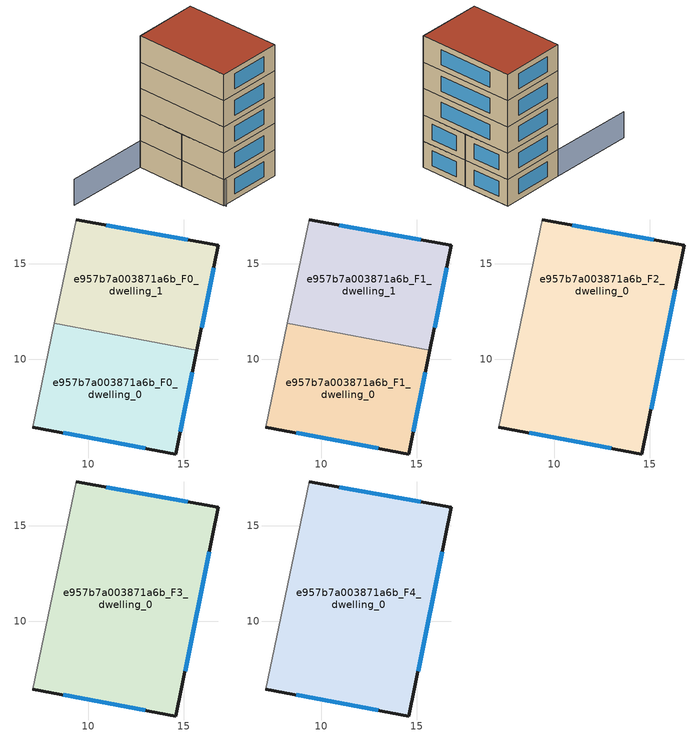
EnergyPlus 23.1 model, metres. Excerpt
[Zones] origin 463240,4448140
e957b7a003871a6b_F0_dwelling_0
 floor ground (EU_floor_Construction): 15.71,10.47 14.6,5.04 7.1,6.45 8.24,11.88 z0
 wall outside (EU_wall_Construction): 7.1,6.45 14.6,5.04 15.71,10.47 z0:3
 wall adiabatic (EU_wall_Construction): 8.24,11.88 7.1,6.45 z0:3
 wall to e957b7a003871a6b_F0_dwelling_1 (EU_wall_Construction): 15.71,10.47 8.24,11.88 z0:3
 window (EU_Window_Construction): 14.84,6.2 15.47,9.31 / 8.71,6.15 13,5.34 z0.64:2.36
e957b7a003871a6b_F0_dwelling_1
 floor ground (EU_floor_Construction): 16.82,15.97 15.71,10.47 8.24,11.88 9.37,17.29 z0
 wall outside (EU_wall_Construction): 15.71,10.47 16.82,15.97 9.37,17.29 z0:3
 wall adiabatic (EU_wall_Construction): 9.37,17.29 8.24,11.88 z0:3
 window (EU_Window_Construction): 15.22,16.25 10.96,17.01 / 15.94,11.65 16.58,14.79 z0.64:2.36
e957b7a003871a6b_F1_dwelling_0
 floor to e957b7a003871a6b_F0_dwelling_0 (EU_floor_Construction): 15.71,10.47 14.6,5.04 7.1,6.45 8.24,11.88 z3
 wall outside (EU_wall_Construction): 7.1,6.45 14.6,5.04 15.71,10.47 z3:6
 wall adiabatic (EU_wall_Construction): 8.24,11.88 7.1,6.45 z3:6
 wall to e957b7a003871a6b_F1_dwelling_1 (EU_wall_Construction): 15.71,10.47 8.24,11.88 z3:6
 window (EU_Window_Construction): 14.84,6.2 15.47,9.31 / 8.71,6.15 13,5.34 z3.64:5.36
e957b7a003871a6b_F1_dwelling_1
 floor to e957b7a003871a6b_F0_dwelling_1 (EU_floor_Construction): 16.82,15.97 15.71,10.47 8.24,11.88 9.37,17.29 z3
 wall outside (EU_wall_Construction): 15.71,10.47 16.82,15.97 9.37,17.29 z3:6
 wall adiabatic (EU_wall_Construction): 9.37,17.29 8.24,11.88 z3:6
 window (EU_Window_Construction): 15.22,16.25 10.96,17.01 / 15.94,11.65 16.58,14.79 z3.64:5.36
e957b7a003871a6b_F2_dwelling_0
 floor to e957b7a003871a6b_F1_dwelling_0 (EU_floor_Construction): 15.71,10.47 14.6,5.04 7.1,6.45 8.24,11.88 z6
 floor to e957b7a003871a6b_F1_dwelling_1 (EU_floor_Construction): 16.82,15.97 15.71,10.47 8.24,11.88 9.37,17.29 z6
 wall outside (EU_wall_Construction): 7.1,6.45 14.6,5.04 16.82,15.97 9.37,17.29 z6:9
 wall adiabatic (EU_wall_Construction): 9.37,17.29 7.1,6.45 z6:9
 window (EU_Window_Construction): 15.08,7.38 16.35,13.63 / 8.71,6.15 13,5.34 / 15.22,16.25 10.96,17.01 z6.64:8.36
e957b7a003871a6b_F3_dwelling_0
 floor to e957b7a003871a6b_F2_dwelling_0 (EU_floor_Construction): 16.82,15.97 14.6,5.04 7.1,6.45 9.37,17.29 z9
 wall outside (EU_wall_Construction): 7.1,6.45 14.6,5.04 16.82,15.97 9.37,17.29 z9:12
 wall adiabatic (EU_wall_Construction): 9.37,17.29 7.1,6.45 z9:12
 window (EU_Window_Construction): 15.08,7.38 16.35,13.63 / 8.71,6.15 13,5.34 / 15.22,16.25 10.96,17.01 z9.64:11.36
e957b7a003871a6b_F4_dwelling_0
 floor to e957b7a003871a6b_F3_dwelling_0 (EU_floor_Construction): 16.82,15.97 14.6,5.04 7.1,6.45 9.37,17.29 z12
 wall outside (EU_wall_Construction): 7.1,6.45 14.6,5.04 16.82,15.97 9.37,17.29 z12:15
 wall adiabatic (EU_wall_Construction): 9.37,17.29 7.1,6.45 z12:15
 window (EU_Window_Construction): 15.08,7.38 16.35,13.63 / 8.71,6.15 13,5.34 / 15.22,16.25 10.96,17.01 z12.64:14.36
 roof outside (EU_roof_Construction): 14.6,5.04 16.82,15.97 9.37,17.29 7.1,6.45 z15
shading: -0.23,19.17 9.37,17.3 / 9.37,17.3 7.21,6.24 z0:3
[Building]
EU S2 Campaign: North Axis=0; Terrain=City; Solar Distribution=FullExterior
[Site:Location]
Yerevan-Zvartnots.Intl.AP: Latitude=40.15; Longitude=44.383; Time Zone=4; Elevation=854
[SizingPeriod:WeatherFileDays]
AnnualSizingPeriod: Begin Month=1; Begin Day of Month=1; End Month=12; End Day of Month=31; Day of Week for Start Day=Monday; Use Weather File Daylight Saving Period=No; Use Weather File Rain and Snow Indicators=No
[MATERIAL]
EU_InternalMass_Material: Roughness=MediumRough; Thickness=0.1; Conductivity=1; Density=1800; Specific Heat=900; Thermal Absorptance=0.9; Solar Absorptance=0.7; Visible Absorptance=0.7
[MATERIAL:NOMASS] Roughness=MediumRough; Thermal Absorptance=0.9; Solar Absorptance=0.7; Visible Absorptance=0.7
Name | Thermal Resistance
EU_wall_NoMass | 1.05043
EU_roof_NoMass | 1.45357
EU_floor_NoMass | 0.478065
[WINDOWMATERIAL:SIMPLEGLAZINGSYSTEM]
EU_Window_SimpleGlazing: UFactor=2.5566; Solar Heat Gain Coefficient=0.75; Visible Transmittance=0.75
[CONSTRUCTION]
EU_wall_Construction: EU_wall_NoMass
EU_roof_Construction: EU_roof_NoMass
EU_floor_Construction: EU_floor_NoMass
EU_Window_Construction: EU_Window_SimpleGlazing
EU_InternalMass_Construction: EU_InternalMass_Material
[ZONE] Type=1; Multiplier=1; Ceiling Height=autocalculate; Floor Area=autocalculate; Part of Total Floor Area=Yes
Name | Volume
e957b7a003871a6b_F0_dwelling_0 | 126.707
e957b7a003871a6b_F1_dwelling_0 | 126.708
e957b7a003871a6b_F2_dwelling_0 | 253.417
e957b7a003871a6b_F3_dwelling_0; e957b7a003871a6b_F4_dwelling_0 | 253.422
e957b7a003871a6b_F0_dwelling_1 | 126.714
e957b7a003871a6b_F1_dwelling_1 | 126.713
[INTERNALMASS] Construction=EU_InternalMass_Construction
Name | Zone or ZoneList | Surface Area
e957b7a003871a6b_F0_dwelling_0_EU_InternalMass | e957b7a003871a6b_F0_dwelling_0 | 42.2358
e957b7a003871a6b_F0_dwelling_1_EU_InternalMass | e957b7a003871a6b_F0_dwelling_1 | 42.2378
e957b7a003871a6b_F1_dwelling_0_EU_InternalMass | e957b7a003871a6b_F1_dwelling_0 | 42.2358
e957b7a003871a6b_F1_dwelling_1_EU_InternalMass | e957b7a003871a6b_F1_dwelling_1 | 42.2378
e957b7a003871a6b_F2_dwelling_0_EU_InternalMass | e957b7a003871a6b_F2_dwelling_0 | 84.474
e957b7a003871a6b_F3_dwelling_0_EU_InternalMass | e957b7a003871a6b_F3_dwelling_0 | 84.474
e957b7a003871a6b_F4_dwelling_0_EU_InternalMass | e957b7a003871a6b_F4_dwelling_0 | 84.474
[OTHEREQUIPMENT] Fuel Type=Electricity; Design Level Calculation Method=Watts/Area; Power per Zone Floor Area=1; Fraction Latent=0; Fraction Radiant=0; Fraction Lost=0; Carbon Dioxide Generation Rate=0; EndUse Subcategory=EU_Step8_InternalGains
Name | Zone or ZoneList or Space or SpaceList | Schedule
EU_Step8_InternalGain_e957b7a003871a6b_F0_dwelling_0_f000 | e957b7a003871a6b_F0_dwelling_0 | EU_Step8_GainSchedule_e957b7a003871a6b_F0_dwelling_0_f000
EU_Step8_InternalGain_e957b7a003871a6b_F0_dwelling_1_f000 | e957b7a003871a6b_F0_dwelling_1 | EU_Step8_GainSchedule_e957b7a003871a6b_F0_dwelling_1_f000
EU_Step8_InternalGain_e957b7a003871a6b_F1_dwelling_0_f000 | e957b7a003871a6b_F1_dwelling_0 | EU_Step8_GainSchedule_e957b7a003871a6b_F1_dwelling_0_f000
EU_Step8_InternalGain_e957b7a003871a6b_F1_dwelling_1_f000 | e957b7a003871a6b_F1_dwelling_1 | EU_Step8_GainSchedule_e957b7a003871a6b_F1_dwelling_1_f000
EU_Step8_InternalGain_e957b7a003871a6b_F2_dwelling_0_f000 | e957b7a003871a6b_F2_dwelling_0 | EU_Step8_GainSchedule_e957b7a003871a6b_F2_dwelling_0_f000
EU_Step8_InternalGain_e957b7a003871a6b_F3_dwelling_0_f000 | e957b7a003871a6b_F3_dwelling_0 | EU_Step8_GainSchedule_e957b7a003871a6b_F3_dwelling_0_f000
EU_Step8_InternalGain_e957b7a003871a6b_F4_dwelling_0_f000 | e957b7a003871a6b_F4_dwelling_0 | EU_Step8_GainSchedule_e957b7a003871a6b_F4_dwelling_0_f000
[ZONEVENTILATION:DESIGNFLOWRATE] Schedule=EU_AlwaysOn; Design Flow Rate Calculation Method=AirChanges/Hour; Air Changes per Hour=0.557805; Ventilation Type=Natural; Fan Pressure Rise=0; Fan Total Efficiency=1; Constant Term Coefficient=1; Temperature Term Coefficient=0; Velocity Term Coefficient=0; Velocity Squared Term Coefficient=0; Minimum Indoor Temperature=-100; Maximum Indoor Temperature=100; Delta Temperature=-100; Minimum Outdoor Temperature=-100; Maximum Outdoor Temperature=100; Maximum Wind Speed=40
Name | Zone or ZoneList or Space or SpaceList
EU_ConstantAir_e957b7a003871a6b_F0_dwelling_0 | e957b7a003871a6b_F0_dwelling_0
EU_ConstantAir_e957b7a003871a6b_F0_dwelling_1 | e957b7a003871a6b_F0_dwelling_1
EU_ConstantAir_e957b7a003871a6b_F1_dwelling_0 | e957b7a003871a6b_F1_dwelling_0
EU_ConstantAir_e957b7a003871a6b_F1_dwelling_1 | e957b7a003871a6b_F1_dwelling_1
EU_ConstantAir_e957b7a003871a6b_F2_dwelling_0 | e957b7a003871a6b_F2_dwelling_0
EU_ConstantAir_e957b7a003871a6b_F3_dwelling_0 | e957b7a003871a6b_F3_dwelling_0
EU_ConstantAir_e957b7a003871a6b_F4_dwelling_0 | e957b7a003871a6b_F4_dwelling_0
[HVACTEMPLATE:THERMOSTAT] Constant Heating Setpoint=20; Constant Cooling Setpoint=50
EU_HeatOnly_e957b7a003871a6b_F0_dwelling_0; EU_HeatOnly_e957b7a003871a6b_F0_dwelling_1; EU_HeatOnly_e957b7a003871a6b_F1_dwelling_0; EU_HeatOnly_e957b7a003871a6b_F1_dwelling_1; EU_HeatOnly_e957b7a003871a6b_F2_dwelling_0; EU_HeatOnly_e957b7a003871a6b_F3_dwelling_0; EU_HeatOnly_e957b7a003871a6b_F4_dwelling_0
[HVACTEMPLATE:ZONE:IDEALLOADSAIRSYSTEM] System Availability Schedule=EU_AlwaysOn; Maximum Heating Supply Air Temperature=50; Minimum Cooling Supply Air Temperature=13; Maximum Heating Supply Air Humidity Ratio=0.0156; Minimum Cooling Supply Air Humidity Ratio=0.0077; Heating Limit=NoLimit; Cooling Limit=NoLimit; Heating Availability Schedule=EU_AlwaysOn; Cooling Availability Schedule=EU_CoolingOff; Dehumidification Control Type=ConstantSensibleHeatRatio; Cooling Sensible Heat Ratio=0.7; Dehumidification Setpoint=60; Humidification Control Type=None; Humidification Setpoint=30; Outdoor Air Method=None; Outdoor Air Flow Rate per Person=0.00944; Outdoor Air Flow Rate per Zone Floor Area=0; Outdoor Air Flow Rate per Zone=0; Demand Controlled Ventilation Type=None; Outdoor Air Economizer Type=NoEconomizer; Heat Recovery Type=None; Sensible Heat Recovery Effectiveness=0.7; Latent Heat Recovery Effectiveness=0.65
Name | Template Thermostat
e957b7a003871a6b_F0_dwelling_0 | EU_HeatOnly_e957b7a003871a6b_F0_dwelling_0
e957b7a003871a6b_F0_dwelling_1 | EU_HeatOnly_e957b7a003871a6b_F0_dwelling_1
e957b7a003871a6b_F1_dwelling_0 | EU_HeatOnly_e957b7a003871a6b_F1_dwelling_0
e957b7a003871a6b_F1_dwelling_1 | EU_HeatOnly_e957b7a003871a6b_F1_dwelling_1
e957b7a003871a6b_F2_dwelling_0 | EU_HeatOnly_e957b7a003871a6b_F2_dwelling_0
e957b7a003871a6b_F3_dwelling_0 | EU_HeatOnly_e957b7a003871a6b_F3_dwelling_0
e957b7a003871a6b_F4_dwelling_0 | EU_HeatOnly_e957b7a003871a6b_F4_dwelling_0
[SIZING:ZONE] Zone Cooling Design Supply Air Temperature Input Method=SupplyAirTemperature; Zone Cooling Design Supply Air Temperature=13; Zone Heating Design Supply Air Temperature Input Method=SupplyAirTemperature; Zone Heating Design Supply Air Temperature=50; Zone Cooling Design Supply Air Humidity Ratio=0.008; Zone Heating Design Supply Air Humidity Ratio=0.008; Cooling Design Air Flow Method=DesignDay; Cooling Design Air Flow Rate=0; Cooling Minimum Air Flow per Zone Floor Area=0.000762; Cooling Minimum Air Flow=0; Cooling Minimum Air Flow Fraction=0.2; Heating Design Air Flow Method=DesignDay; Heating Design Air Flow Rate=0; Heating Maximum Air Flow per Zone Floor Area=0.002032; Heating Maximum Air Flow=0.141576; Heating Maximum Air Flow Fraction=0.3; Account for Dedicated Outdoor Air System=No; Dedicated Outdoor Air System Control Strategy=NeutralSupplyAir; Dedicated Outdoor Air Low Setpoint Temperature for Design=autosize; Dedicated Outdoor Air High Setpoint Temperature for Design=autosize; Zone Load Sizing Method=Sensible Load Only No Latent Load; Zone Latent Cooling Design Supply Air Humidity Ratio Input Method=HumidityRatioDifference; Zone Cooling Design Supply Air Humidity Ratio Difference=0.005; Zone Latent Heating Design Supply Air Humidity Ratio Input Method=HumidityRatioDifference; Zone Humidification Design Supply Air Humidity Ratio Difference=0.005
e957b7a003871a6b_F0_dwelling_0; e957b7a003871a6b_F0_dwelling_1; e957b7a003871a6b_F1_dwelling_0; e957b7a003871a6b_F1_dwelling_1; e957b7a003871a6b_F2_dwelling_0; e957b7a003871a6b_F3_dwelling_0; e957b7a003871a6b_F4_dwelling_0
[SCHEDULE:CONSTANT]
Name | Hourly Value
EU_AlwaysOn | 1
EU_CoolingOff | 0
[SCHEDULE:FILE] Column Number=1; Rows to Skip at Top=0; Number of Hours of Data=8760; Column Separator=Comma; Interpolate to Timestep=No; Minutes per Item=60; Adjust Schedule for Daylight Savings=Yes
Name | File
EU_Step8_GainSchedule_e957b7a003871a6b_F0_dwelling_0_f000 | ../../schedules/e957b7a003871a6b/e957b7a003871a6b_F0_dwelling_0_f000_gain.csv
EU_Step8_GainSchedule_e957b7a003871a6b_F0_dwelling_1_f000 | ../../schedules/e957b7a003871a6b/e957b7a003871a6b_F0_dwelling_1_f000_gain.csv
EU_Step8_GainSchedule_e957b7a003871a6b_F1_dwelling_0_f000 | ../../schedules/e957b7a003871a6b/e957b7a003871a6b_F1_dwelling_0_f000_gain.csv
EU_Step8_GainSchedule_e957b7a003871a6b_F1_dwelling_1_f000 | ../../schedules/e957b7a003871a6b/e957b7a003871a6b_F1_dwelling_1_f000_gain.csv
EU_Step8_GainSchedule_e957b7a003871a6b_F2_dwelling_0_f000 | ../../schedules/e957b7a003871a6b/e957b7a003871a6b_F2_dwelling_0_f000_gain.csv
EU_Step8_GainSchedule_e957b7a003871a6b_F3_dwelling_0_f000 | ../../schedules/e957b7a003871a6b/e957b7a003871a6b_F3_dwelling_0_f000_gain.csv
EU_Step8_GainSchedule_e957b7a003871a6b_F4_dwelling_0_f000 | ../../schedules/e957b7a003871a6b/e957b7a003871a6b_F4_dwelling_0_f000_gain.csv
